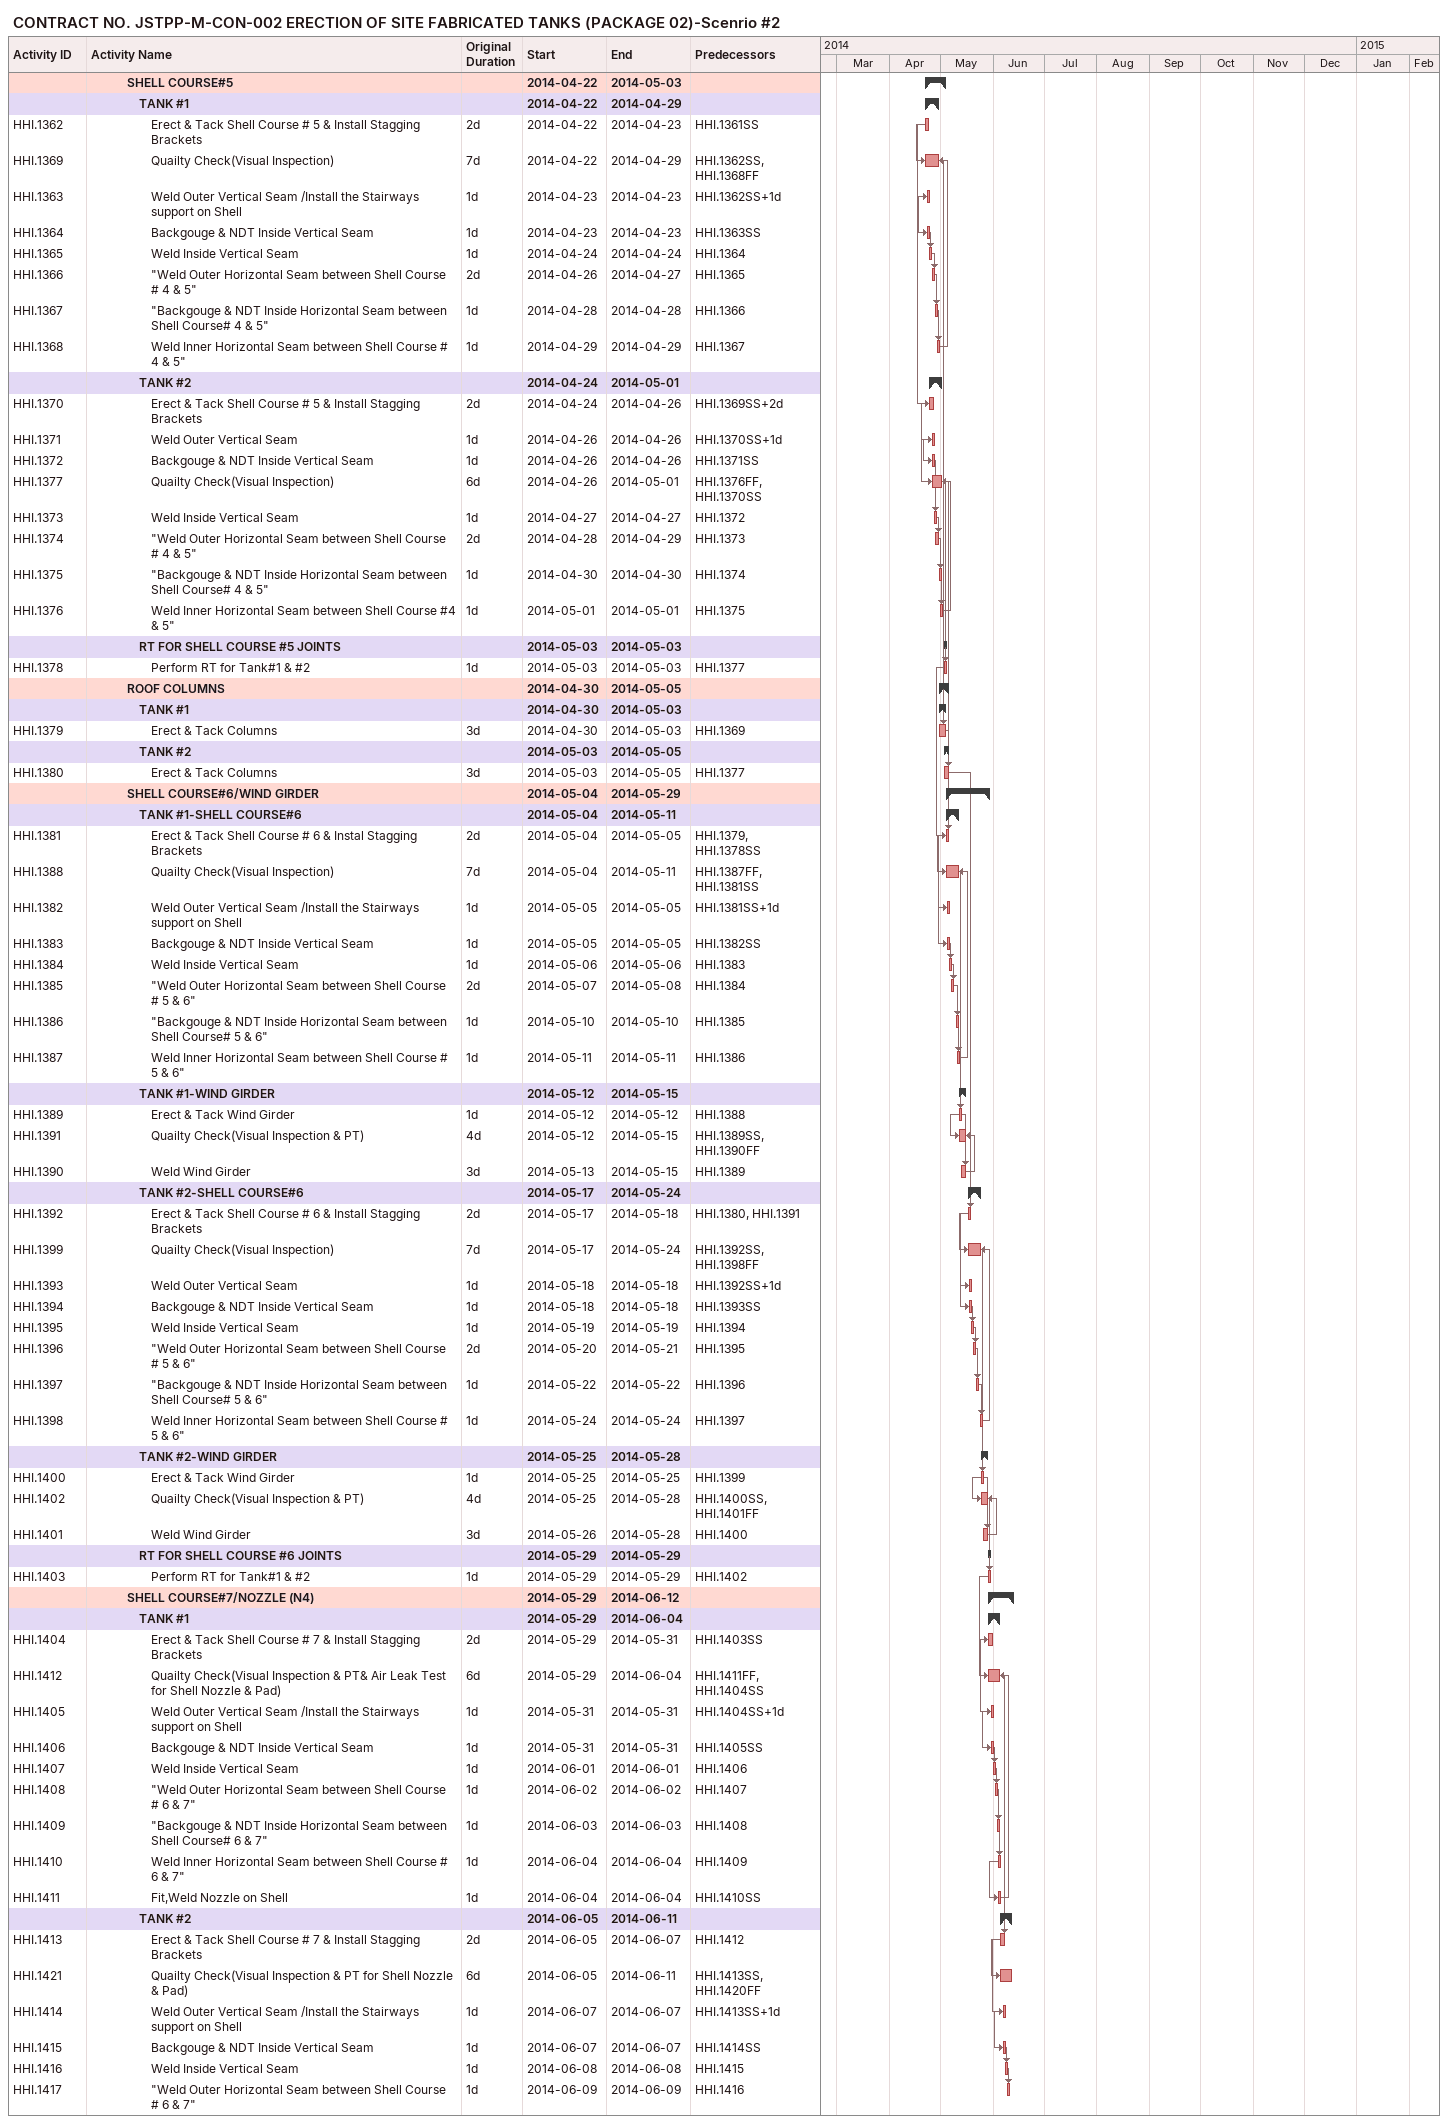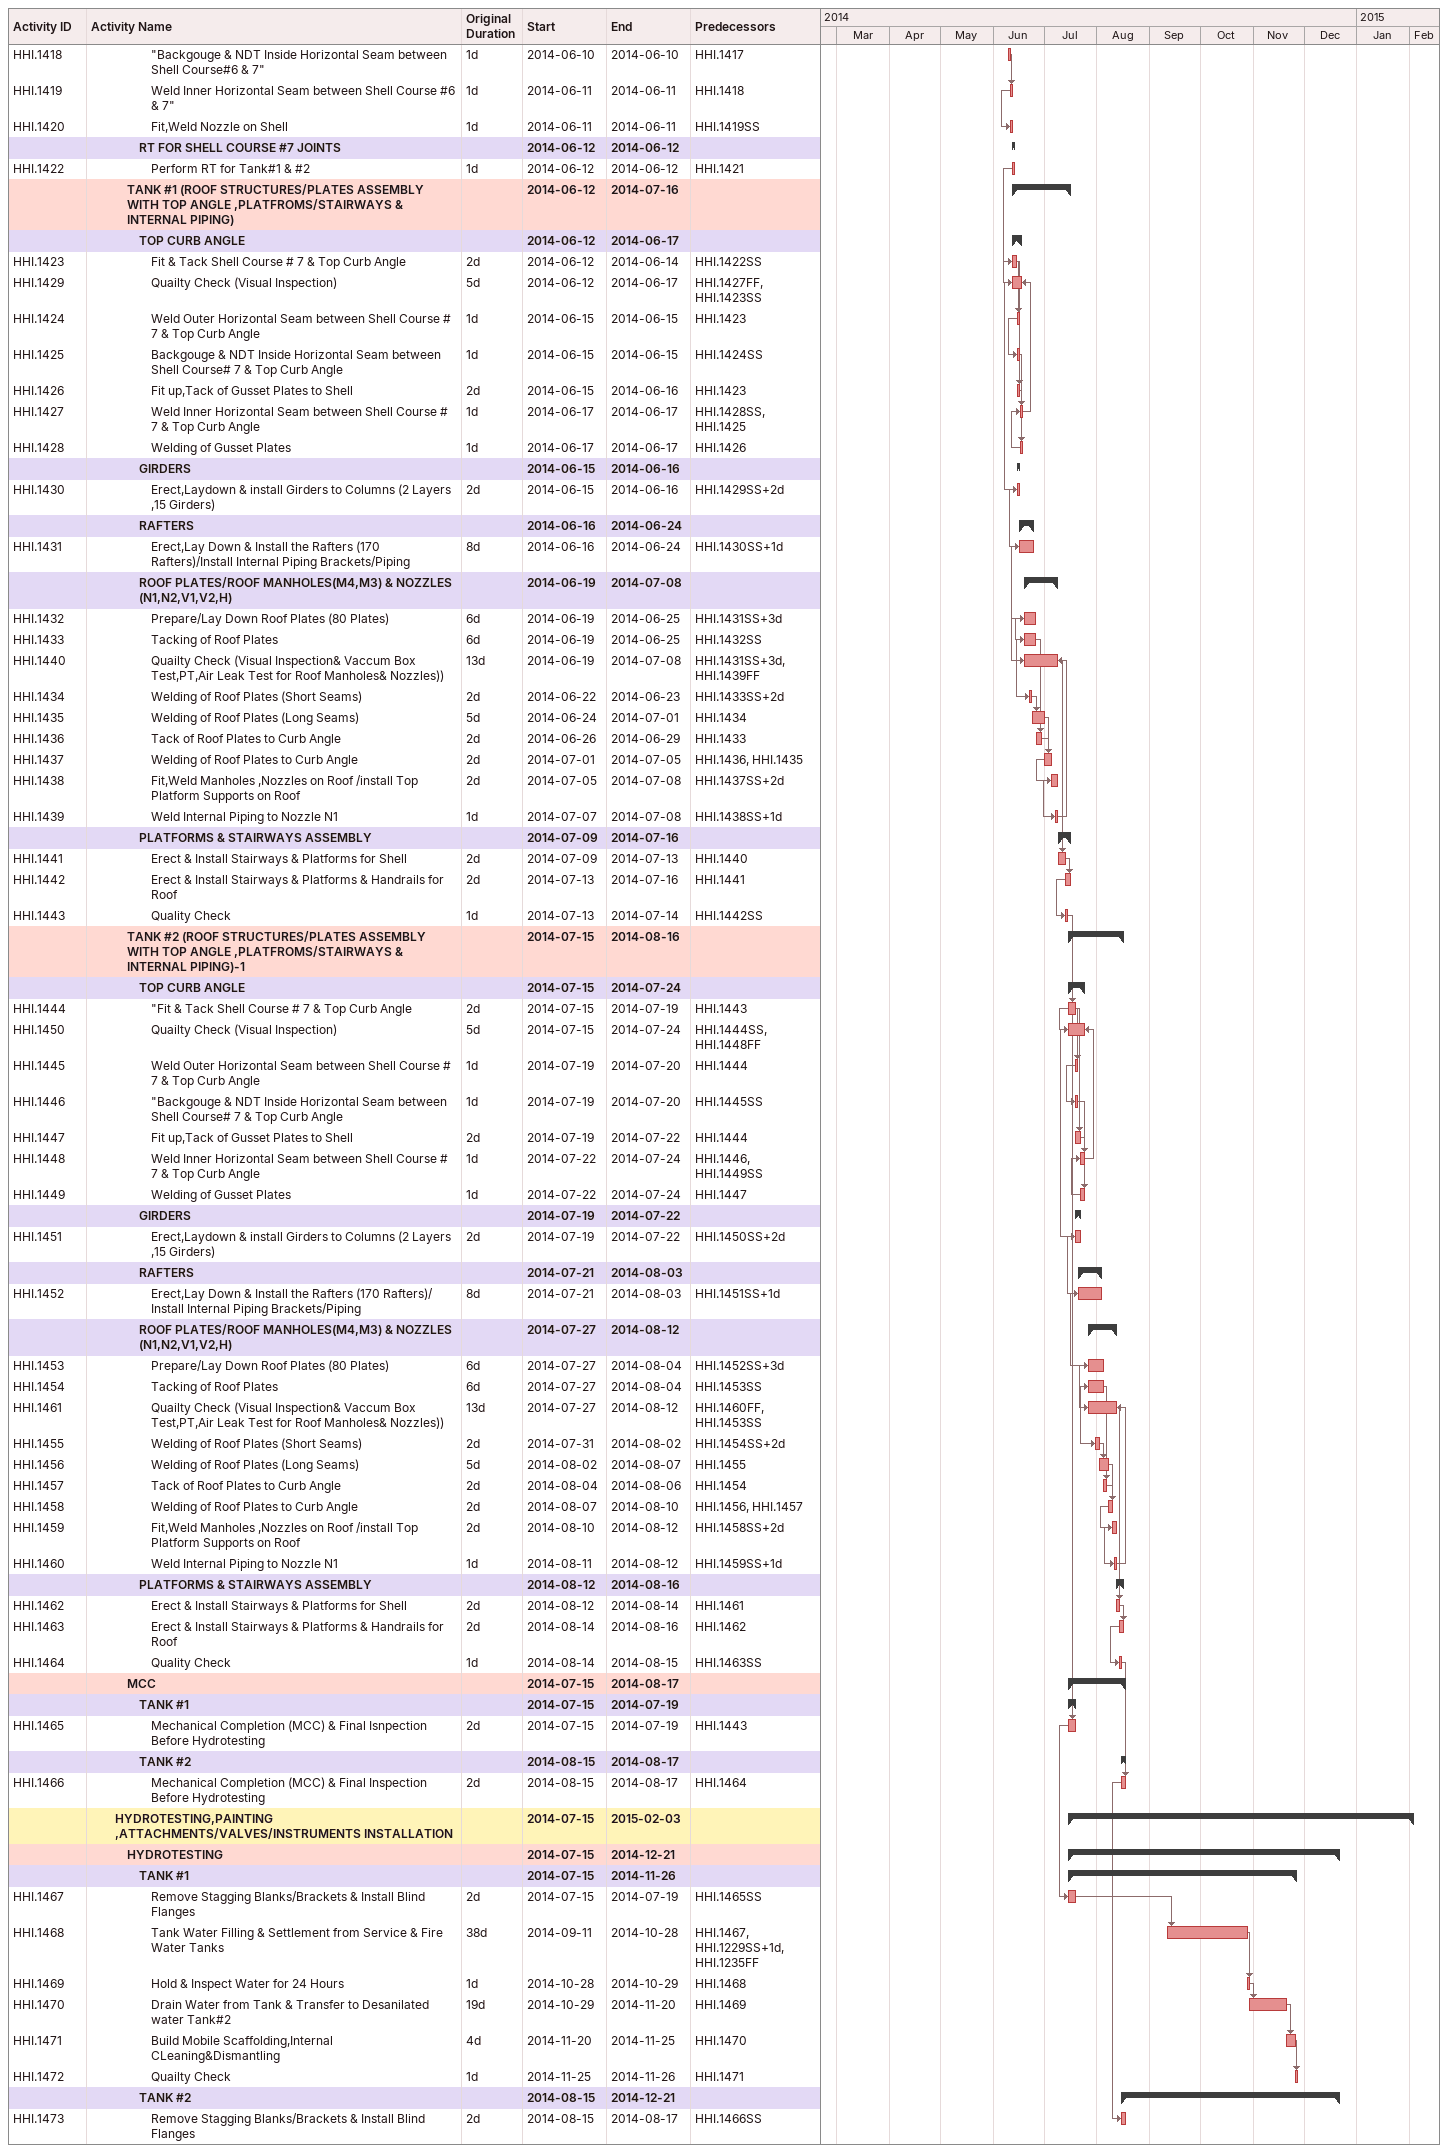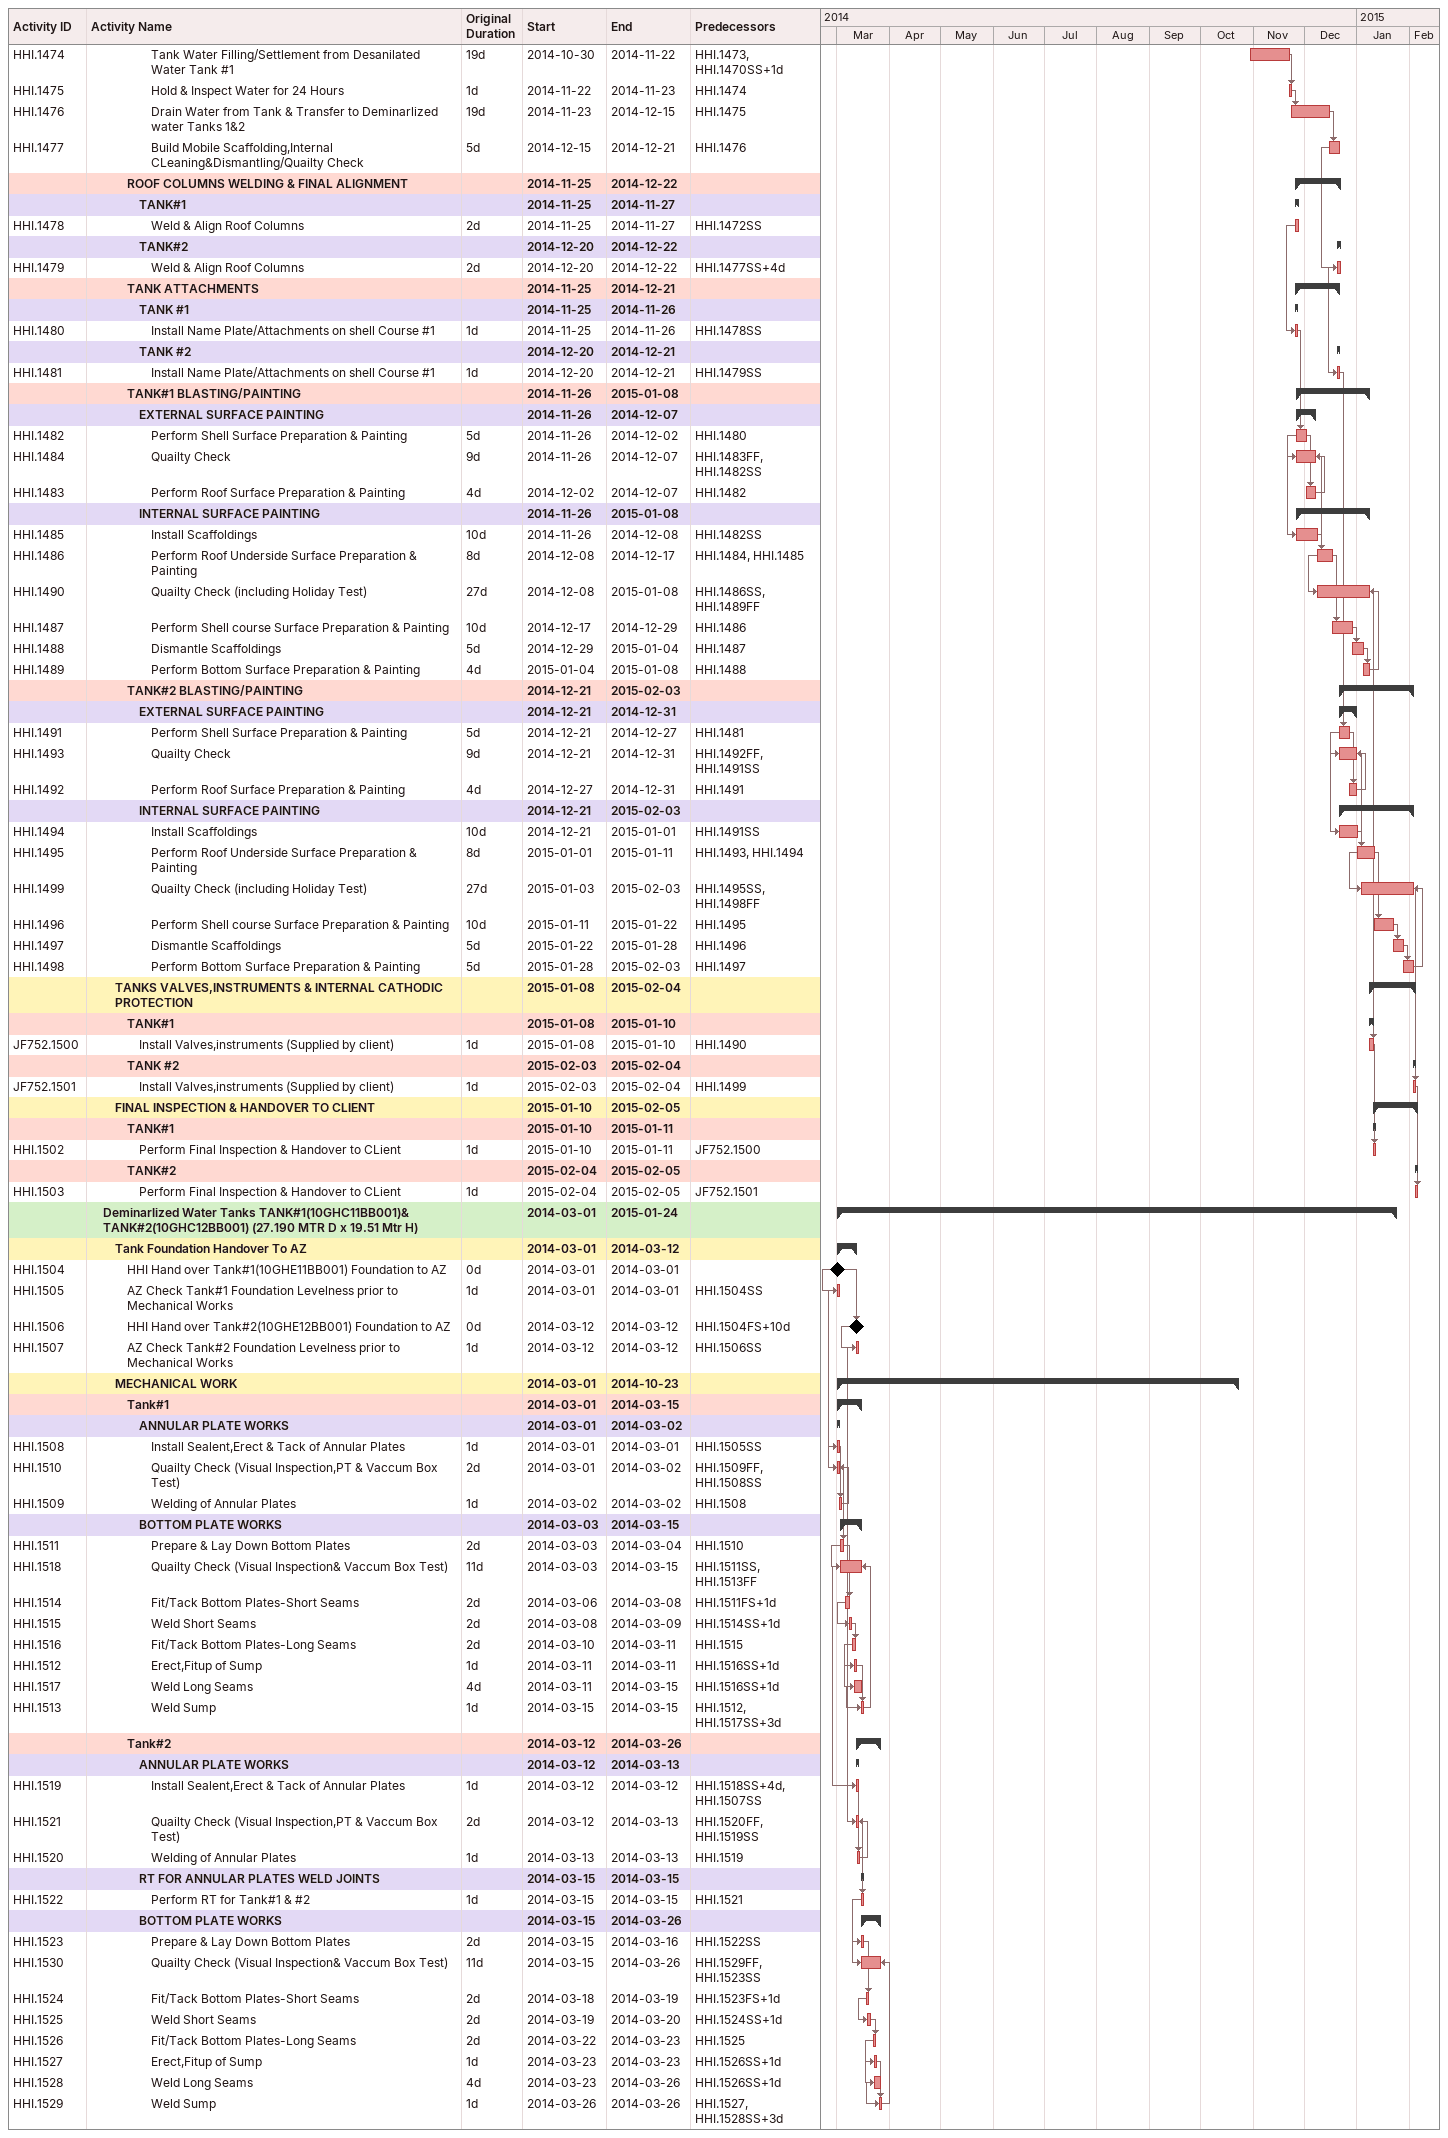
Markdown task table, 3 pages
CONTRACT NO. JSTPP-M-CON-002 ERECTION OF SITE FABRICATED TANKS (PACKAGE 02)-Scenrio #2

| ID | Level | Task | Original duration | Start | Finish | Predecessors |
|---|---|---|---|---|---|---|
|  | 4 | **SHELL COURSE#5** |  | 2014-04-22 | 2014-05-03 |  |
|  | 5 | **TANK #1** |  | 2014-04-22 | 2014-04-29 |  |
| HHI.1362 | 6 | Erect & Tack Shell Course # 5 & Install Stagging Brackets | 2d | 2014-04-22 | 2014-04-23 | HHI.1361SS |
| HHI.1369 | 6 | Quailty Check(Visual Inspection) | 7d | 2014-04-22 | 2014-04-29 | HHI.1362SS, HHI.1368FF |
| HHI.1363 | 6 | Weld Outer Vertical Seam /Install the Stairways support on Shell | 1d | 2014-04-23 | 2014-04-23 | HHI.1362SS+1d |
| HHI.1364 | 6 | Backgouge & NDT Inside Vertical Seam | 1d | 2014-04-23 | 2014-04-23 | HHI.1363SS |
| HHI.1365 | 6 | Weld Inside Vertical Seam | 1d | 2014-04-24 | 2014-04-24 | HHI.1364 |
| HHI.1366 | 6 | "Weld Outer Horizontal Seam between Shell Course # 4 & 5" | 2d | 2014-04-26 | 2014-04-27 | HHI.1365 |
| HHI.1367 | 6 | "Backgouge & NDT Inside Horizontal Seam between Shell Course# 4 & 5" | 1d | 2014-04-28 | 2014-04-28 | HHI.1366 |
| HHI.1368 | 6 | Weld Inner Horizontal Seam between Shell Course # 4 & 5" | 1d | 2014-04-29 | 2014-04-29 | HHI.1367 |
|  | 5 | **TANK #2** |  | 2014-04-24 | 2014-05-01 |  |
| HHI.1370 | 6 | Erect & Tack Shell Course # 5 & Install Stagging Brackets | 2d | 2014-04-24 | 2014-04-26 | HHI.1369SS+2d |
| HHI.1371 | 6 | Weld Outer Vertical Seam | 1d | 2014-04-26 | 2014-04-26 | HHI.1370SS+1d |
| HHI.1372 | 6 | Backgouge & NDT Inside Vertical Seam | 1d | 2014-04-26 | 2014-04-26 | HHI.1371SS |
| HHI.1377 | 6 | Quailty Check(Visual Inspection) | 6d | 2014-04-26 | 2014-05-01 | HHI.1376FF, HHI.1370SS |
| HHI.1373 | 6 | Weld Inside Vertical Seam | 1d | 2014-04-27 | 2014-04-27 | HHI.1372 |
| HHI.1374 | 6 | "Weld Outer Horizontal Seam between Shell Course # 4 & 5" | 2d | 2014-04-28 | 2014-04-29 | HHI.1373 |
| HHI.1375 | 6 | "Backgouge & NDT Inside Horizontal Seam between Shell Course# 4 & 5" | 1d | 2014-04-30 | 2014-04-30 | HHI.1374 |
| HHI.1376 | 6 | Weld Inner Horizontal Seam between Shell Course #4 & 5" | 1d | 2014-05-01 | 2014-05-01 | HHI.1375 |
|  | 5 | **RT FOR SHELL COURSE #5 JOINTS** |  | 2014-05-03 | 2014-05-03 |  |
| HHI.1378 | 6 | Perform RT for Tank#1 & #2 | 1d | 2014-05-03 | 2014-05-03 | HHI.1377 |
|  | 4 | **ROOF COLUMNS** |  | 2014-04-30 | 2014-05-05 |  |
|  | 5 | **TANK #1** |  | 2014-04-30 | 2014-05-03 |  |
| HHI.1379 | 6 | Erect & Tack Columns | 3d | 2014-04-30 | 2014-05-03 | HHI.1369 |
|  | 5 | **TANK #2** |  | 2014-05-03 | 2014-05-05 |  |
| HHI.1380 | 6 | Erect & Tack Columns | 3d | 2014-05-03 | 2014-05-05 | HHI.1377 |
|  | 4 | **SHELL COURSE#6/WIND GIRDER** |  | 2014-05-04 | 2014-05-29 |  |
|  | 5 | **TANK #1-SHELL COURSE#6** |  | 2014-05-04 | 2014-05-11 |  |
| HHI.1381 | 6 | Erect & Tack Shell Course # 6 & Instal Stagging Brackets | 2d | 2014-05-04 | 2014-05-05 | HHI.1379, HHI.1378SS |
| HHI.1388 | 6 | Quailty Check(Visual Inspection) | 7d | 2014-05-04 | 2014-05-11 | HHI.1387FF, HHI.1381SS |
| HHI.1382 | 6 | Weld Outer Vertical Seam /Install the Stairways support on Shell | 1d | 2014-05-05 | 2014-05-05 | HHI.1381SS+1d |
| HHI.1383 | 6 | Backgouge & NDT Inside Vertical Seam | 1d | 2014-05-05 | 2014-05-05 | HHI.1382SS |
| HHI.1384 | 6 | Weld Inside Vertical Seam | 1d | 2014-05-06 | 2014-05-06 | HHI.1383 |
| HHI.1385 | 6 | "Weld Outer Horizontal Seam between Shell Course # 5 & 6" | 2d | 2014-05-07 | 2014-05-08 | HHI.1384 |
| HHI.1386 | 6 | "Backgouge & NDT Inside Horizontal Seam between Shell Course# 5 & 6" | 1d | 2014-05-10 | 2014-05-10 | HHI.1385 |
| HHI.1387 | 6 | Weld Inner Horizontal Seam between Shell Course # 5 & 6" | 1d | 2014-05-11 | 2014-05-11 | HHI.1386 |
|  | 5 | **TANK #1-WIND GIRDER** |  | 2014-05-12 | 2014-05-15 |  |
| HHI.1389 | 6 | Erect & Tack Wind Girder | 1d | 2014-05-12 | 2014-05-12 | HHI.1388 |
| HHI.1391 | 6 | Quailty Check(Visual Inspection & PT) | 4d | 2014-05-12 | 2014-05-15 | HHI.1389SS, HHI.1390FF |
| HHI.1390 | 6 | Weld Wind Girder | 3d | 2014-05-13 | 2014-05-15 | HHI.1389 |
|  | 5 | **TANK #2-SHELL COURSE#6** |  | 2014-05-17 | 2014-05-24 |  |
| HHI.1392 | 6 | Erect & Tack Shell Course # 6 & Install Stagging Brackets | 2d | 2014-05-17 | 2014-05-18 | HHI.1380, HHI.1391 |
| HHI.1399 | 6 | Quailty Check(Visual Inspection) | 7d | 2014-05-17 | 2014-05-24 | HHI.1392SS, HHI.1398FF |
| HHI.1393 | 6 | Weld Outer Vertical Seam | 1d | 2014-05-18 | 2014-05-18 | HHI.1392SS+1d |
| HHI.1394 | 6 | Backgouge & NDT Inside Vertical Seam | 1d | 2014-05-18 | 2014-05-18 | HHI.1393SS |
| HHI.1395 | 6 | Weld Inside Vertical Seam | 1d | 2014-05-19 | 2014-05-19 | HHI.1394 |
| HHI.1396 | 6 | "Weld Outer Horizontal Seam between Shell Course # 5 & 6" | 2d | 2014-05-20 | 2014-05-21 | HHI.1395 |
| HHI.1397 | 6 | "Backgouge & NDT Inside Horizontal Seam between Shell Course# 5 & 6" | 1d | 2014-05-22 | 2014-05-22 | HHI.1396 |
| HHI.1398 | 6 | Weld Inner Horizontal Seam between Shell Course # 5 & 6" | 1d | 2014-05-24 | 2014-05-24 | HHI.1397 |
|  | 5 | **TANK #2-WIND GIRDER** |  | 2014-05-25 | 2014-05-28 |  |
| HHI.1400 | 6 | Erect & Tack Wind Girder | 1d | 2014-05-25 | 2014-05-25 | HHI.1399 |
| HHI.1402 | 6 | Quailty Check(Visual Inspection & PT) | 4d | 2014-05-25 | 2014-05-28 | HHI.1400SS, HHI.1401FF |
| HHI.1401 | 6 | Weld Wind Girder | 3d | 2014-05-26 | 2014-05-28 | HHI.1400 |
|  | 5 | **RT FOR SHELL COURSE #6 JOINTS** |  | 2014-05-29 | 2014-05-29 |  |
| HHI.1403 | 6 | Perform RT for Tank#1 & #2 | 1d | 2014-05-29 | 2014-05-29 | HHI.1402 |
|  | 4 | **SHELL COURSE#7/NOZZLE (N4)** |  | 2014-05-29 | 2014-06-12 |  |
|  | 5 | **TANK #1** |  | 2014-05-29 | 2014-06-04 |  |
| HHI.1404 | 6 | Erect & Tack Shell Course # 7 & Install Stagging Brackets | 2d | 2014-05-29 | 2014-05-31 | HHI.1403SS |
| HHI.1412 | 6 | Quailty Check(Visual Inspection & PT& Air Leak Test for Shell Nozzle & Pad) | 6d | 2014-05-29 | 2014-06-04 | HHI.1411FF, HHI.1404SS |
| HHI.1405 | 6 | Weld Outer Vertical Seam /Install the Stairways support on Shell | 1d | 2014-05-31 | 2014-05-31 | HHI.1404SS+1d |
| HHI.1406 | 6 | Backgouge & NDT Inside Vertical Seam | 1d | 2014-05-31 | 2014-05-31 | HHI.1405SS |
| HHI.1407 | 6 | Weld Inside Vertical Seam | 1d | 2014-06-01 | 2014-06-01 | HHI.1406 |
| HHI.1408 | 6 | "Weld Outer Horizontal Seam between Shell Course # 6 & 7" | 1d | 2014-06-02 | 2014-06-02 | HHI.1407 |
| HHI.1409 | 6 | "Backgouge & NDT Inside Horizontal Seam between Shell Course# 6 & 7" | 1d | 2014-06-03 | 2014-06-03 | HHI.1408 |
| HHI.1410 | 6 | Weld Inner Horizontal Seam between Shell Course # 6 & 7" | 1d | 2014-06-04 | 2014-06-04 | HHI.1409 |
| HHI.1411 | 6 | Fit,Weld Nozzle on Shell | 1d | 2014-06-04 | 2014-06-04 | HHI.1410SS |
|  | 5 | **TANK #2** |  | 2014-06-05 | 2014-06-11 |  |
| HHI.1413 | 6 | Erect & Tack Shell Course # 7 & Install Stagging Brackets | 2d | 2014-06-05 | 2014-06-07 | HHI.1412 |
| HHI.1421 | 6 | Quailty Check(Visual Inspection & PT for Shell Nozzle & Pad) | 6d | 2014-06-05 | 2014-06-11 | HHI.1413SS, HHI.1420FF |
| HHI.1414 | 6 | Weld Outer Vertical Seam /Install the Stairways support on Shell | 1d | 2014-06-07 | 2014-06-07 | HHI.1413SS+1d |
| HHI.1415 | 6 | Backgouge & NDT Inside Vertical Seam | 1d | 2014-06-07 | 2014-06-07 | HHI.1414SS |
| HHI.1416 | 6 | Weld Inside Vertical Seam | 1d | 2014-06-08 | 2014-06-08 | HHI.1415 |
| HHI.1417 | 6 | "Weld Outer Horizontal Seam between Shell Course # 6 & 7" | 1d | 2014-06-09 | 2014-06-09 | HHI.1416 |
| HHI.1418 | 6 | "Backgouge & NDT Inside Horizontal Seam between Shell Course#6 & 7" | 1d | 2014-06-10 | 2014-06-10 | HHI.1417 |
| HHI.1419 | 6 | Weld Inner Horizontal Seam between Shell Course #6 & 7" | 1d | 2014-06-11 | 2014-06-11 | HHI.1418 |
| HHI.1420 | 6 | Fit,Weld Nozzle on Shell | 1d | 2014-06-11 | 2014-06-11 | HHI.1419SS |
|  | 5 | **RT FOR SHELL COURSE #7 JOINTS** |  | 2014-06-12 | 2014-06-12 |  |
| HHI.1422 | 6 | Perform RT for Tank#1 & #2 | 1d | 2014-06-12 | 2014-06-12 | HHI.1421 |
|  | 4 | **TANK #1 (ROOF STRUCTURES/PLATES ASSEMBLY WITH TOP ANGLE ,PLATFROMS/STAIRWAYS & INTERNAL PIPING)** |  | 2014-06-12 | 2014-07-16 |  |
|  | 5 | **TOP CURB ANGLE** |  | 2014-06-12 | 2014-06-17 |  |
| HHI.1423 | 6 | Fit & Tack Shell Course # 7 & Top Curb Angle | 2d | 2014-06-12 | 2014-06-14 | HHI.1422SS |
| HHI.1429 | 6 | Quailty Check (Visual Inspection) | 5d | 2014-06-12 | 2014-06-17 | HHI.1427FF, HHI.1423SS |
| HHI.1424 | 6 | Weld Outer Horizontal Seam between Shell Course # 7 & Top Curb Angle | 1d | 2014-06-15 | 2014-06-15 | HHI.1423 |
| HHI.1425 | 6 | Backgouge & NDT Inside Horizontal Seam between Shell Course# 7 & Top Curb Angle | 1d | 2014-06-15 | 2014-06-15 | HHI.1424SS |
| HHI.1426 | 6 | Fit up,Tack of Gusset Plates to Shell | 2d | 2014-06-15 | 2014-06-16 | HHI.1423 |
| HHI.1427 | 6 | Weld Inner Horizontal Seam between Shell Course # 7 & Top Curb Angle | 1d | 2014-06-17 | 2014-06-17 | HHI.1428SS, HHI.1425 |
| HHI.1428 | 6 | Welding of Gusset Plates | 1d | 2014-06-17 | 2014-06-17 | HHI.1426 |
|  | 5 | **GIRDERS** |  | 2014-06-15 | 2014-06-16 |  |
| HHI.1430 | 6 | Erect,Laydown & install Girders to Columns (2 Layers ,15 Girders) | 2d | 2014-06-15 | 2014-06-16 | HHI.1429SS+2d |
|  | 5 | **RAFTERS** |  | 2014-06-16 | 2014-06-24 |  |
| HHI.1431 | 6 | Erect,Lay Down & Install the Rafters (170 Rafters)/Install Internal Piping Brackets/Piping | 8d | 2014-06-16 | 2014-06-24 | HHI.1430SS+1d |
|  | 5 | **ROOF PLATES/ROOF MANHOLES(M4,M3) & NOZZLES (N1,N2,V1,V2,H)** |  | 2014-06-19 | 2014-07-08 |  |
| HHI.1432 | 6 | Prepare/Lay Down Roof Plates (80 Plates) | 6d | 2014-06-19 | 2014-06-25 | HHI.1431SS+3d |
| HHI.1433 | 6 | Tacking of Roof Plates | 6d | 2014-06-19 | 2014-06-25 | HHI.1432SS |
| HHI.1440 | 6 | Quailty Check (Visual Inspection& Vaccum Box Test,PT,Air Leak Test for Roof Manholes& Nozzles)) | 13d | 2014-06-19 | 2014-07-08 | HHI.1431SS+3d, HHI.1439FF |
| HHI.1434 | 6 | Welding of Roof Plates (Short Seams) | 2d | 2014-06-22 | 2014-06-23 | HHI.1433SS+2d |
| HHI.1435 | 6 | Welding of Roof Plates (Long Seams) | 5d | 2014-06-24 | 2014-07-01 | HHI.1434 |
| HHI.1436 | 6 | Tack of Roof Plates to Curb Angle | 2d | 2014-06-26 | 2014-06-29 | HHI.1433 |
| HHI.1437 | 6 | Welding of Roof Plates to Curb Angle | 2d | 2014-07-01 | 2014-07-05 | HHI.1436, HHI.1435 |
| HHI.1438 | 6 | Fit,Weld Manholes ,Nozzles on Roof /install Top Platform Supports on Roof | 2d | 2014-07-05 | 2014-07-08 | HHI.1437SS+2d |
| HHI.1439 | 6 | Weld Internal Piping to Nozzle N1 | 1d | 2014-07-07 | 2014-07-08 | HHI.1438SS+1d |
|  | 5 | **PLATFORMS & STAIRWAYS ASSEMBLY** |  | 2014-07-09 | 2014-07-16 |  |
| HHI.1441 | 6 | Erect & Install Stairways & Platforms for Shell | 2d | 2014-07-09 | 2014-07-13 | HHI.1440 |
| HHI.1442 | 6 | Erect & Install Stairways & Platforms & Handrails for Roof | 2d | 2014-07-13 | 2014-07-16 | HHI.1441 |
| HHI.1443 | 6 | Quality Check | 1d | 2014-07-13 | 2014-07-14 | HHI.1442SS |
|  | 4 | **TANK #2 (ROOF STRUCTURES/PLATES ASSEMBLY WITH TOP ANGLE ,PLATFROMS/STAIRWAYS & INTERNAL PIPING)-1** |  | 2014-07-15 | 2014-08-16 |  |
|  | 5 | **TOP CURB ANGLE** |  | 2014-07-15 | 2014-07-24 |  |
| HHI.1444 | 6 | "Fit & Tack Shell Course # 7 & Top Curb Angle | 2d | 2014-07-15 | 2014-07-19 | HHI.1443 |
| HHI.1450 | 6 | Quailty Check (Visual Inspection) | 5d | 2014-07-15 | 2014-07-24 | HHI.1444SS, HHI.1448FF |
| HHI.1445 | 6 | Weld Outer Horizontal Seam between Shell Course # 7 & Top Curb Angle | 1d | 2014-07-19 | 2014-07-20 | HHI.1444 |
| HHI.1446 | 6 | "Backgouge & NDT Inside Horizontal Seam between Shell Course# 7 & Top Curb Angle | 1d | 2014-07-19 | 2014-07-20 | HHI.1445SS |
| HHI.1447 | 6 | Fit up,Tack of Gusset Plates to Shell | 2d | 2014-07-19 | 2014-07-22 | HHI.1444 |
| HHI.1448 | 6 | Weld Inner Horizontal Seam between Shell Course # 7 & Top Curb Angle | 1d | 2014-07-22 | 2014-07-24 | HHI.1446, HHI.1449SS |
| HHI.1449 | 6 | Welding of Gusset Plates | 1d | 2014-07-22 | 2014-07-24 | HHI.1447 |
|  | 5 | **GIRDERS** |  | 2014-07-19 | 2014-07-22 |  |
| HHI.1451 | 6 | Erect,Laydown & install Girders to Columns (2 Layers ,15 Girders) | 2d | 2014-07-19 | 2014-07-22 | HHI.1450SS+2d |
|  | 5 | **RAFTERS** |  | 2014-07-21 | 2014-08-03 |  |
| HHI.1452 | 6 | Erect,Lay Down & Install the Rafters (170 Rafters)/ Install Internal Piping Brackets/Piping | 8d | 2014-07-21 | 2014-08-03 | HHI.1451SS+1d |
|  | 5 | **ROOF PLATES/ROOF MANHOLES(M4,M3) & NOZZLES (N1,N2,V1,V2,H)** |  | 2014-07-27 | 2014-08-12 |  |
| HHI.1453 | 6 | Prepare/Lay Down Roof Plates (80 Plates) | 6d | 2014-07-27 | 2014-08-04 | HHI.1452SS+3d |
| HHI.1454 | 6 | Tacking of Roof Plates | 6d | 2014-07-27 | 2014-08-04 | HHI.1453SS |
| HHI.1461 | 6 | Quailty Check (Visual Inspection& Vaccum Box Test,PT,Air Leak Test for Roof Manholes& Nozzles)) | 13d | 2014-07-27 | 2014-08-12 | HHI.1460FF, HHI.1453SS |
| HHI.1455 | 6 | Welding of Roof Plates (Short Seams) | 2d | 2014-07-31 | 2014-08-02 | HHI.1454SS+2d |
| HHI.1456 | 6 | Welding of Roof Plates (Long Seams) | 5d | 2014-08-02 | 2014-08-07 | HHI.1455 |
| HHI.1457 | 6 | Tack of Roof Plates to Curb Angle | 2d | 2014-08-04 | 2014-08-06 | HHI.1454 |
| HHI.1458 | 6 | Welding of Roof Plates to Curb Angle | 2d | 2014-08-07 | 2014-08-10 | HHI.1456, HHI.1457 |
| HHI.1459 | 6 | Fit,Weld Manholes ,Nozzles on Roof /install Top Platform Supports on Roof | 2d | 2014-08-10 | 2014-08-12 | HHI.1458SS+2d |
| HHI.1460 | 6 | Weld Internal Piping to Nozzle N1 | 1d | 2014-08-11 | 2014-08-12 | HHI.1459SS+1d |
|  | 5 | **PLATFORMS & STAIRWAYS ASSEMBLY** |  | 2014-08-12 | 2014-08-16 |  |
| HHI.1462 | 6 | Erect & Install Stairways & Platforms for Shell | 2d | 2014-08-12 | 2014-08-14 | HHI.1461 |
| HHI.1463 | 6 | Erect & Install Stairways & Platforms & Handrails for Roof | 2d | 2014-08-14 | 2014-08-16 | HHI.1462 |
| HHI.1464 | 6 | Quality Check | 1d | 2014-08-14 | 2014-08-15 | HHI.1463SS |
|  | 4 | **MCC** |  | 2014-07-15 | 2014-08-17 |  |
|  | 5 | **TANK #1** |  | 2014-07-15 | 2014-07-19 |  |
| HHI.1465 | 6 | Mechanical Completion (MCC) & Final Isnpection Before Hydrotesting | 2d | 2014-07-15 | 2014-07-19 | HHI.1443 |
|  | 5 | **TANK #2** |  | 2014-08-15 | 2014-08-17 |  |
| HHI.1466 | 6 | Mechanical Completion (MCC) & Final Inspection Before Hydrotesting | 2d | 2014-08-15 | 2014-08-17 | HHI.1464 |
|  | 3 | **HYDROTESTING,PAINTING ,ATTACHMENTS/VALVES/INSTRUMENTS INSTALLATION** |  | 2014-07-15 | 2015-02-03 |  |
|  | 4 | **HYDROTESTING** |  | 2014-07-15 | 2014-12-21 |  |
|  | 5 | **TANK #1** |  | 2014-07-15 | 2014-11-26 |  |
| HHI.1467 | 6 | Remove Stagging Blanks/Brackets & Install Blind Flanges | 2d | 2014-07-15 | 2014-07-19 | HHI.1465SS |
| HHI.1468 | 6 | Tank Water Filling & Settlement from Service & Fire Water Tanks | 38d | 2014-09-11 | 2014-10-28 | HHI.1467, HHI.1229SS+1d, HHI.1235FF |
| HHI.1469 | 6 | Hold & Inspect Water for 24 Hours | 1d | 2014-10-28 | 2014-10-29 | HHI.1468 |
| HHI.1470 | 6 | Drain Water from Tank & Transfer to Desanilated water Tank#2 | 19d | 2014-10-29 | 2014-11-20 | HHI.1469 |
| HHI.1471 | 6 | Build Mobile Scaffolding,Internal CLeaning&Dismantling | 4d | 2014-11-20 | 2014-11-25 | HHI.1470 |
| HHI.1472 | 6 | Quailty Check | 1d | 2014-11-25 | 2014-11-26 | HHI.1471 |
|  | 5 | **TANK #2** |  | 2014-08-15 | 2014-12-21 |  |
| HHI.1473 | 6 | Remove Stagging Blanks/Brackets & Install Blind Flanges | 2d | 2014-08-15 | 2014-08-17 | HHI.1466SS |
| HHI.1474 | 6 | Tank Water Filling/Settlement from Desanilated Water Tank #1 | 19d | 2014-10-30 | 2014-11-22 | HHI.1473, HHI.1470SS+1d |
| HHI.1475 | 6 | Hold & Inspect Water for 24 Hours | 1d | 2014-11-22 | 2014-11-23 | HHI.1474 |
| HHI.1476 | 6 | Drain Water from Tank & Transfer to Deminarlized water Tanks 1&2 | 19d | 2014-11-23 | 2014-12-15 | HHI.1475 |
| HHI.1477 | 6 | Build Mobile Scaffolding,Internal CLeaning&Dismantling/Quailty Check | 5d | 2014-12-15 | 2014-12-21 | HHI.1476 |
|  | 4 | **ROOF COLUMNS WELDING & FINAL ALIGNMENT** |  | 2014-11-25 | 2014-12-22 |  |
|  | 5 | **TANK#1** |  | 2014-11-25 | 2014-11-27 |  |
| HHI.1478 | 6 | Weld & Align Roof Columns | 2d | 2014-11-25 | 2014-11-27 | HHI.1472SS |
|  | 5 | **TANK#2** |  | 2014-12-20 | 2014-12-22 |  |
| HHI.1479 | 6 | Weld & Align Roof Columns | 2d | 2014-12-20 | 2014-12-22 | HHI.1477SS+4d |
|  | 4 | **TANK ATTACHMENTS** |  | 2014-11-25 | 2014-12-21 |  |
|  | 5 | **TANK #1** |  | 2014-11-25 | 2014-11-26 |  |
| HHI.1480 | 6 | Install Name Plate/Attachments on shell Course #1 | 1d | 2014-11-25 | 2014-11-26 | HHI.1478SS |
|  | 5 | **TANK #2** |  | 2014-12-20 | 2014-12-21 |  |
| HHI.1481 | 6 | Install Name Plate/Attachments on shell Course #1 | 1d | 2014-12-20 | 2014-12-21 | HHI.1479SS |
|  | 4 | **TANK#1 BLASTING/PAINTING** |  | 2014-11-26 | 2015-01-08 |  |
|  | 5 | **EXTERNAL SURFACE PAINTING** |  | 2014-11-26 | 2014-12-07 |  |
| HHI.1482 | 6 | Perform Shell Surface Preparation & Painting | 5d | 2014-11-26 | 2014-12-02 | HHI.1480 |
| HHI.1484 | 6 | Quailty Check | 9d | 2014-11-26 | 2014-12-07 | HHI.1483FF, HHI.1482SS |
| HHI.1483 | 6 | Perform Roof Surface Preparation & Painting | 4d | 2014-12-02 | 2014-12-07 | HHI.1482 |
|  | 5 | **INTERNAL SURFACE PAINTING** |  | 2014-11-26 | 2015-01-08 |  |
| HHI.1485 | 6 | Install Scaffoldings | 10d | 2014-11-26 | 2014-12-08 | HHI.1482SS |
| HHI.1486 | 6 | Perform Roof Underside Surface Preparation & Painting | 8d | 2014-12-08 | 2014-12-17 | HHI.1484, HHI.1485 |
| HHI.1490 | 6 | Quailty Check (including Holiday Test) | 27d | 2014-12-08 | 2015-01-08 | HHI.1486SS, HHI.1489FF |
| HHI.1487 | 6 | Perform Shell course Surface Preparation & Painting | 10d | 2014-12-17 | 2014-12-29 | HHI.1486 |
| HHI.1488 | 6 | Dismantle Scaffoldings | 5d | 2014-12-29 | 2015-01-04 | HHI.1487 |
| HHI.1489 | 6 | Perform Bottom Surface Preparation & Painting | 4d | 2015-01-04 | 2015-01-08 | HHI.1488 |
|  | 4 | **TANK#2 BLASTING/PAINTING** |  | 2014-12-21 | 2015-02-03 |  |
|  | 5 | **EXTERNAL SURFACE PAINTING** |  | 2014-12-21 | 2014-12-31 |  |
| HHI.1491 | 6 | Perform Shell Surface Preparation & Painting | 5d | 2014-12-21 | 2014-12-27 | HHI.1481 |
| HHI.1493 | 6 | Quailty Check | 9d | 2014-12-21 | 2014-12-31 | HHI.1492FF, HHI.1491SS |
| HHI.1492 | 6 | Perform Roof Surface Preparation & Painting | 4d | 2014-12-27 | 2014-12-31 | HHI.1491 |
|  | 5 | **INTERNAL SURFACE PAINTING** |  | 2014-12-21 | 2015-02-03 |  |
| HHI.1494 | 6 | Install Scaffoldings | 10d | 2014-12-21 | 2015-01-01 | HHI.1491SS |
| HHI.1495 | 6 | Perform Roof Underside Surface Preparation & Painting | 8d | 2015-01-01 | 2015-01-11 | HHI.1493, HHI.1494 |
| HHI.1499 | 6 | Quailty Check (including Holiday Test) | 27d | 2015-01-03 | 2015-02-03 | HHI.1495SS, HHI.1498FF |
| HHI.1496 | 6 | Perform Shell course Surface Preparation & Painting | 10d | 2015-01-11 | 2015-01-22 | HHI.1495 |
| HHI.1497 | 6 | Dismantle Scaffoldings | 5d | 2015-01-22 | 2015-01-28 | HHI.1496 |
| HHI.1498 | 6 | Perform Bottom Surface Preparation & Painting | 5d | 2015-01-28 | 2015-02-03 | HHI.1497 |
|  | 3 | **TANKS VALVES,INSTRUMENTS & INTERNAL CATHODIC PROTECTION** |  | 2015-01-08 | 2015-02-04 |  |
|  | 4 | **TANK#1** |  | 2015-01-08 | 2015-01-10 |  |
| JF752.1500 | 5 | Install Valves,instruments (Supplied by client) | 1d | 2015-01-08 | 2015-01-10 | HHI.1490 |
|  | 4 | **TANK #2** |  | 2015-02-03 | 2015-02-04 |  |
| JF752.1501 | 5 | Install Valves,instruments (Supplied by client) | 1d | 2015-02-03 | 2015-02-04 | HHI.1499 |
|  | 3 | **FINAL INSPECTION & HANDOVER TO CLIENT** |  | 2015-01-10 | 2015-02-05 |  |
|  | 4 | **TANK#1** |  | 2015-01-10 | 2015-01-11 |  |
| HHI.1502 | 5 | Perform Final Inspection & Handover to CLient | 1d | 2015-01-10 | 2015-01-11 | JF752.1500 |
|  | 4 | **TANK#2** |  | 2015-02-04 | 2015-02-05 |  |
| HHI.1503 | 5 | Perform Final Inspection & Handover to CLient | 1d | 2015-02-04 | 2015-02-05 | JF752.1501 |
|  | 2 | **Deminarlized Water Tanks TANK#1(10GHC11BB001)& TANK#2(10GHC12BB001) (27.190 MTR D x 19.51 Mtr H)** |  | 2014-03-01 | 2015-01-24 |  |
|  | 3 | **Tank Foundation Handover To AZ** |  | 2014-03-01 | 2014-03-12 |  |
| HHI.1504 | 4 | HHI Hand over Tank#1(10GHE11BB001) Foundation to AZ | 0d | 2014-03-01 | 2014-03-01 |  |
| HHI.1505 | 4 | AZ Check Tank#1 Foundation Levelness prior to Mechanical Works | 1d | 2014-03-01 | 2014-03-01 | HHI.1504SS |
| HHI.1506 | 4 | HHI Hand over Tank#2(10GHE12BB001) Foundation to AZ | 0d | 2014-03-12 | 2014-03-12 | HHI.1504FS+10d |
| HHI.1507 | 4 | AZ Check Tank#2 Foundation Levelness prior to Mechanical Works | 1d | 2014-03-12 | 2014-03-12 | HHI.1506SS |
|  | 3 | **MECHANICAL WORK** |  | 2014-03-01 | 2014-10-23 |  |
|  | 4 | **Tank#1** |  | 2014-03-01 | 2014-03-15 |  |
|  | 5 | **ANNULAR PLATE WORKS** |  | 2014-03-01 | 2014-03-02 |  |
| HHI.1508 | 6 | Install Sealent,Erect & Tack of Annular Plates | 1d | 2014-03-01 | 2014-03-01 | HHI.1505SS |
| HHI.1510 | 6 | Quailty Check (Visual Inspection,PT & Vaccum Box Test) | 2d | 2014-03-01 | 2014-03-02 | HHI.1509FF, HHI.1508SS |
| HHI.1509 | 6 | Welding of Annular Plates | 1d | 2014-03-02 | 2014-03-02 | HHI.1508 |
|  | 5 | **BOTTOM PLATE WORKS** |  | 2014-03-03 | 2014-03-15 |  |
| HHI.1511 | 6 | Prepare & Lay Down Bottom Plates | 2d | 2014-03-03 | 2014-03-04 | HHI.1510 |
| HHI.1518 | 6 | Quailty Check (Visual Inspection& Vaccum Box Test) | 11d | 2014-03-03 | 2014-03-15 | HHI.1511SS, HHI.1513FF |
| HHI.1514 | 6 | Fit/Tack Bottom Plates-Short Seams | 2d | 2014-03-06 | 2014-03-08 | HHI.1511FS+1d |
| HHI.1515 | 6 | Weld Short Seams | 2d | 2014-03-08 | 2014-03-09 | HHI.1514SS+1d |
| HHI.1516 | 6 | Fit/Tack Bottom Plates-Long Seams | 2d | 2014-03-10 | 2014-03-11 | HHI.1515 |
| HHI.1512 | 6 | Erect,Fitup of Sump | 1d | 2014-03-11 | 2014-03-11 | HHI.1516SS+1d |
| HHI.1517 | 6 | Weld Long Seams | 4d | 2014-03-11 | 2014-03-15 | HHI.1516SS+1d |
| HHI.1513 | 6 | Weld Sump | 1d | 2014-03-15 | 2014-03-15 | HHI.1512, HHI.1517SS+3d |
|  | 4 | **Tank#2** |  | 2014-03-12 | 2014-03-26 |  |
|  | 5 | **ANNULAR PLATE WORKS** |  | 2014-03-12 | 2014-03-13 |  |
| HHI.1519 | 6 | Install Sealent,Erect & Tack of Annular Plates | 1d | 2014-03-12 | 2014-03-12 | HHI.1518SS+4d, HHI.1507SS |
| HHI.1521 | 6 | Quailty Check (Visual Inspection,PT & Vaccum Box Test) | 2d | 2014-03-12 | 2014-03-13 | HHI.1520FF, HHI.1519SS |
| HHI.1520 | 6 | Welding of Annular Plates | 1d | 2014-03-13 | 2014-03-13 | HHI.1519 |
|  | 5 | **RT FOR ANNULAR PLATES WELD JOINTS** |  | 2014-03-15 | 2014-03-15 |  |
| HHI.1522 | 6 | Perform RT for Tank#1 & #2 | 1d | 2014-03-15 | 2014-03-15 | HHI.1521 |
|  | 5 | **BOTTOM PLATE WORKS** |  | 2014-03-15 | 2014-03-26 |  |
| HHI.1523 | 6 | Prepare & Lay Down Bottom Plates | 2d | 2014-03-15 | 2014-03-16 | HHI.1522SS |
| HHI.1530 | 6 | Quailty Check (Visual Inspection& Vaccum Box Test) | 11d | 2014-03-15 | 2014-03-26 | HHI.1529FF, HHI.1523SS |
| HHI.1524 | 6 | Fit/Tack Bottom Plates-Short Seams | 2d | 2014-03-18 | 2014-03-19 | HHI.1523FS+1d |
| HHI.1525 | 6 | Weld Short Seams | 2d | 2014-03-19 | 2014-03-20 | HHI.1524SS+1d |
| HHI.1526 | 6 | Fit/Tack Bottom Plates-Long Seams | 2d | 2014-03-22 | 2014-03-23 | HHI.1525 |
| HHI.1527 | 6 | Erect,Fitup of Sump | 1d | 2014-03-23 | 2014-03-23 | HHI.1526SS+1d |
| HHI.1528 | 6 | Weld Long Seams | 4d | 2014-03-23 | 2014-03-26 | HHI.1526SS+1d |
| HHI.1529 | 6 | Weld Sump | 1d | 2014-03-26 | 2014-03-26 | HHI.1527, HHI.1528SS+3d |
